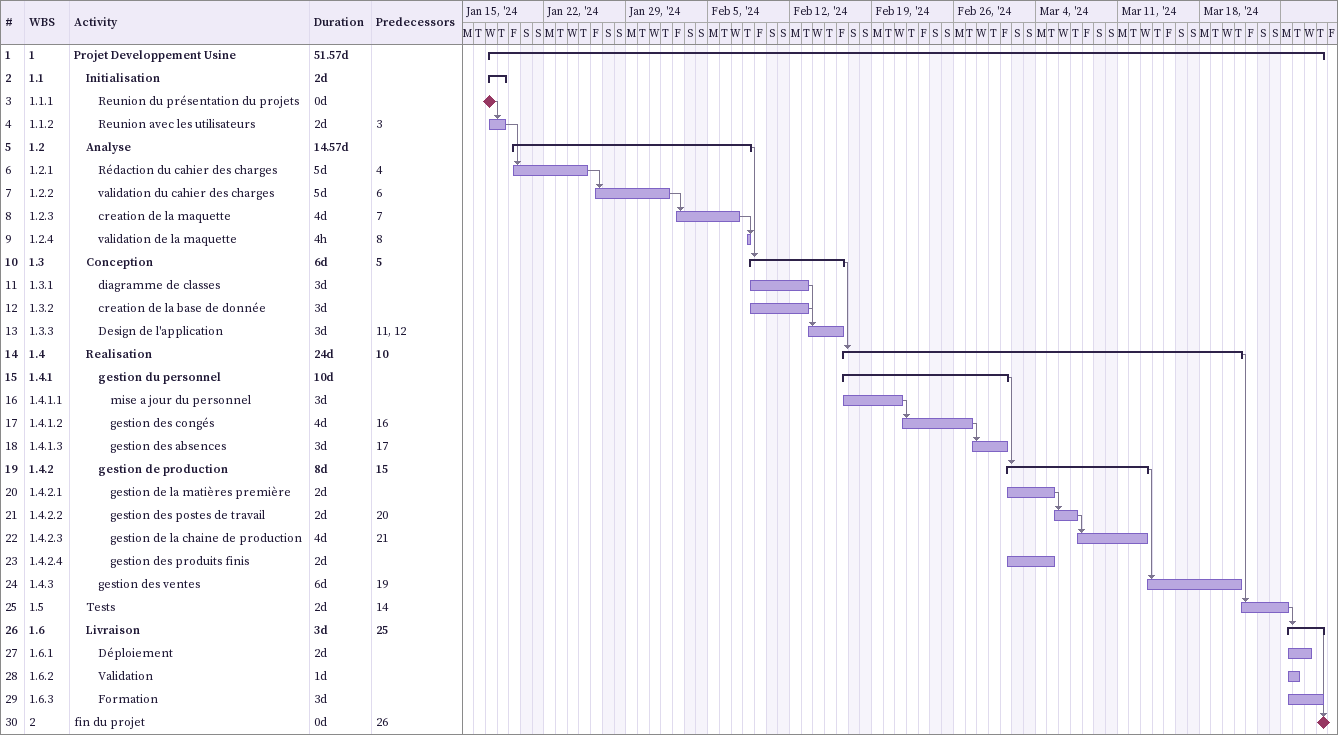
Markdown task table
| ID | WBS | Task | Duration | Start | Finish | Predecessors |
|---|---|---|---|---|---|---|
| 1 | 1 | **Projet Developpement Usine** | 51.57d | 2024-01-17 | 2024-03-28 |  |
| 2 | 1.1 | **Initialisation** | 2d | 2024-01-17 | 2024-01-18 |  |
| 3 | 1.1.1 | Reunion du présentation du projets | 0d | 2024-01-17 | 2024-01-17 |  |
| 4 | 1.1.2 | Reunion avec les utilisateurs | 2d | 2024-01-17 | 2024-01-18 | 3 |
| 5 | 1.2 | **Analyse** | 14.57d | 2024-01-19 | 2024-02-08 |  |
| 6 | 1.2.1 | Rédaction du cahier des charges | 5d | 2024-01-19 | 2024-01-25 | 4 |
| 7 | 1.2.2 | validation du cahier des charges | 5d | 2024-01-26 | 2024-02-01 | 6 |
| 8 | 1.2.3 | creation de la maquette | 4d | 2024-02-02 | 2024-02-07 | 7 |
| 9 | 1.2.4 | validation de la maquette | 4h | 2024-02-08 | 2024-02-08 | 8 |
| 10 | 1.3 | **Conception** | 6d | 2024-02-08 | 2024-02-16 | 5 |
| 11 | 1.3.1 | diagramme de classes | 3d | 2024-02-08 | 2024-02-13 |  |
| 12 | 1.3.2 | creation de la base de donnée | 3d | 2024-02-08 | 2024-02-13 |  |
| 13 | 1.3.3 | Design de l'application | 3d | 2024-02-13 | 2024-02-16 | 11, 12 |
| 14 | 1.4 | **Realisation** | 24d | 2024-02-16 | 2024-03-21 | 10 |
| 15 | 1.4.1 | **gestion du personnel** | 10d | 2024-02-16 | 2024-03-01 |  |
| 16 | 1.4.1.1 | mise a jour du personnel | 3d | 2024-02-16 | 2024-02-21 |  |
| 17 | 1.4.1.2 | gestion des congés | 4d | 2024-02-21 | 2024-02-27 | 16 |
| 18 | 1.4.1.3 | gestion des absences | 3d | 2024-02-27 | 2024-03-01 | 17 |
| 19 | 1.4.2 | **gestion de production** | 8d | 2024-03-01 | 2024-03-13 | 15 |
| 20 | 1.4.2.1 | gestion de la matières première | 2d | 2024-03-01 | 2024-03-05 |  |
| 21 | 1.4.2.2 | gestion des postes de travail | 2d | 2024-03-05 | 2024-03-07 | 20 |
| 22 | 1.4.2.3 | gestion de la chaine de production | 4d | 2024-03-07 | 2024-03-13 | 21 |
| 23 | 1.4.2.4 | gestion des produits finis | 2d | 2024-03-01 | 2024-03-05 |  |
| 24 | 1.4.3 | gestion des ventes | 6d | 2024-03-13 | 2024-03-21 | 19 |
| 25 | 1.5 | Tests | 2d | 2024-03-21 | 2024-03-25 | 14 |
| 26 | 1.6 | **Livraison** | 3d | 2024-03-25 | 2024-03-28 | 25 |
| 27 | 1.6.1 | Déploiement | 2d | 2024-03-25 | 2024-03-27 |  |
| 28 | 1.6.2 | Validation | 1d | 2024-03-25 | 2024-03-26 |  |
| 29 | 1.6.3 | Formation | 3d | 2024-03-25 | 2024-03-28 |  |
| 30 | 2 | fin du projet | 0d | 2024-03-28 | 2024-03-28 | 26 |
